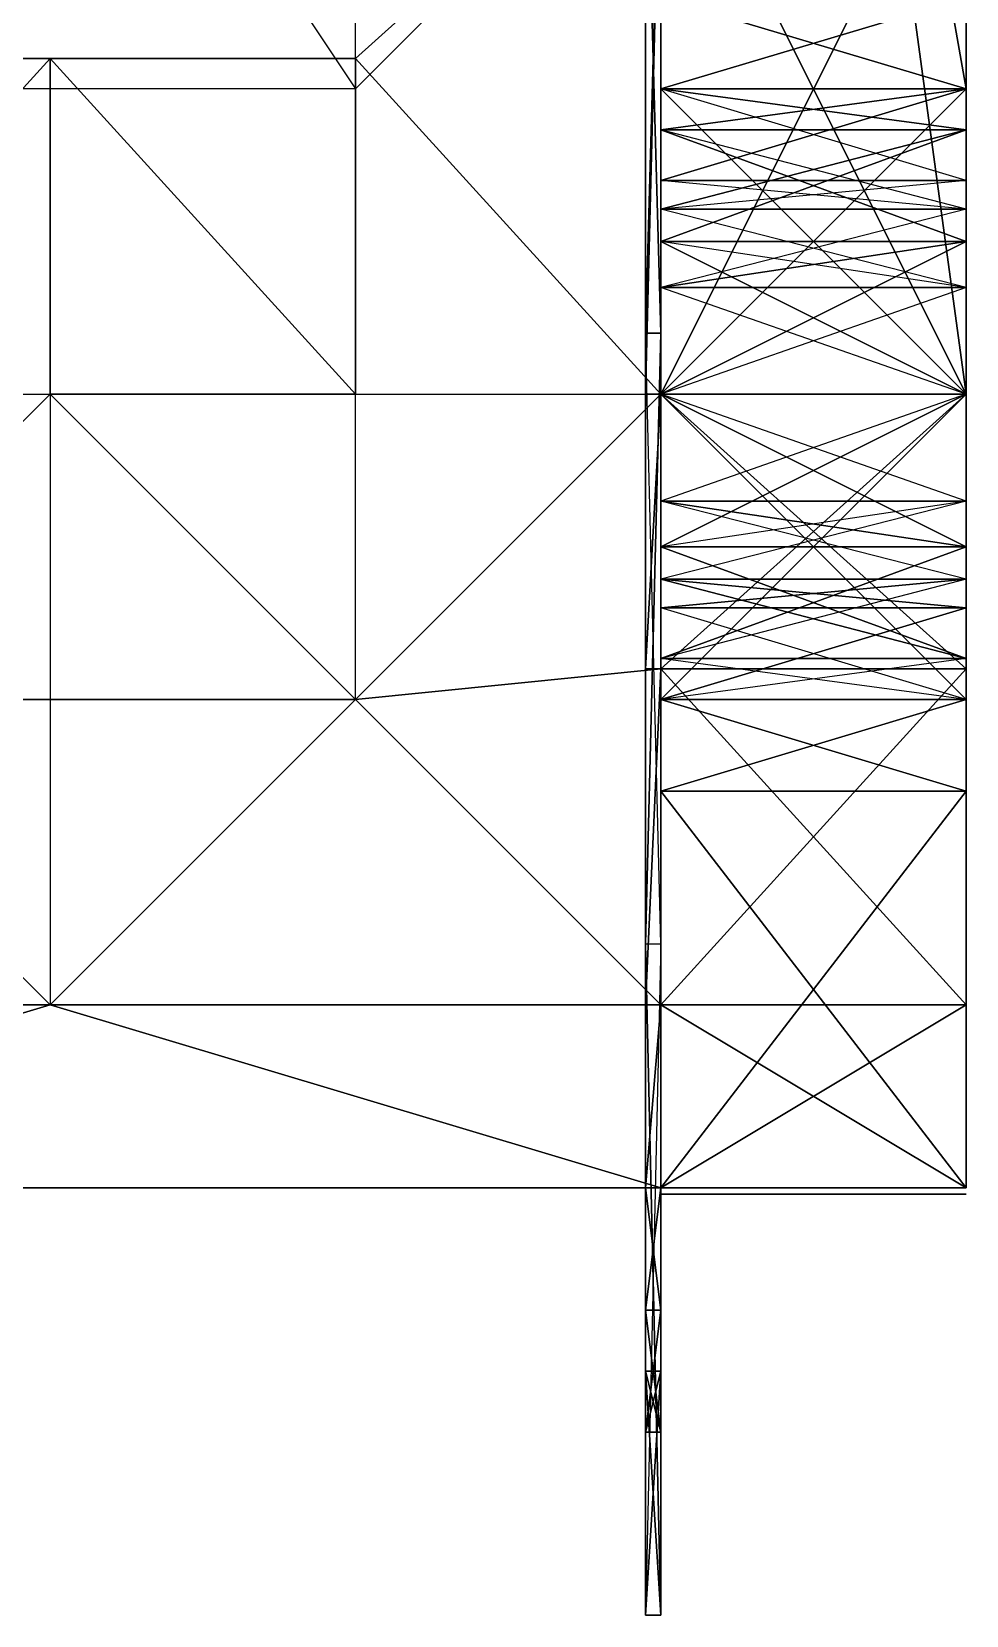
# Model space of a CAD drawing. Header units: metres. Extents: x -95 to 53, y -230 to 198.
# Drawn here: x -22.2 to 53.4, y -229.6 to -101.5 of the extents above; entities that cross this region are included whole.
import ezdxf

# ---------------------------------------------------------------- set-up
doc = ezdxf.new("R2010")
doc.units = ezdxf.units.M

msp = doc.modelspace()

# ---------------------------------------------------------------- linework, layer by layer
msp.add_point((28.6863, -130.804, 34.5607))
for points in [[(53.3727, -130.804, 37.0295), (53.3727, -81.4317, 29.6235), (38.5607, -22.1843, 24.6863)], [(38.5607, -22.1843, 24.6863), (53.3727, -106.118, 22.2175), (53.3727, -98.7121)], [(38.5607, -22.1843, 24.6863), (53.3727, -130.804, 29.6235), (53.3727, -106.118, 22.2175)], [(38.5607, -22.1843, 24.6863), (53.3727, -130.804, 37.0295), (53.3727, -130.804, 29.6235)], [(4, -32.0591, 37.0295), (-45.3727, -32.0591, 37.0295), (4, -106.118, 49.3727)], [(-45.3727, -32.0591, 37.0295), (4, -106.118, 49.3727), (-45.3727, -106.118, 49.3727)], [(4, -32.0591, 37.0295), (28.6863, -81.4317, 29.6235), (4, -106.118, 49.3727)], [(28.6863, -81.4317, 29.6235), (4, -103.649, 49.3727), (28.6863, -130.804, 37.0295)], [(27.4519, -125.867, 44.4351), (28.6863, -125.867, 44.4351), (28.6863, -81.4317, 29.6235)], [(27.4519, -81.4317, 29.6235), (28.6863, -81.4317, 29.6235), (28.6863, -125.867, 44.4351)], [(27.4519, -81.4317, 29.6235), (28.6863, -81.4317, 29.6235), (28.6863, -125.867, 44.4351)], [(27.4519, -130.804, 37.0295), (28.6863, -130.804, 37.0295), (28.6863, -81.4317, 29.6235)], [(27.4519, -125.867, 44.4351), (28.6863, -81.4317, 29.6235), (27.4519, -81.4317, 29.6235)], [(27.4519, -81.4317, 29.6235), (28.6863, -125.867, 44.4351), (27.4519, -125.867, 44.4351)], [(27.4519, -81.4317, 29.6235), (28.6863, -125.867, 44.4351), (27.4519, -125.867, 44.4351)], [(27.4519, -130.804, 37.0295), (28.6863, -81.4317, 29.6235), (27.4519, -81.4317, 29.6235)], [(27.4519, -175.24, 54.3099), (27.4519, -81.4317, 29.6235), (27.4519, -125.867, 44.4351)], [(27.4519, -175.24, 54.3099), (27.4519, -130.804, 37.0295), (27.4519, -81.4317, 29.6235)], [(53.3727, -81.4317, 29.6235), (28.6863, -81.4317, 29.6235), (53.3727, -130.804, 37.0295)], [(28.6863, -130.804, 37.0295), (53.3727, -130.804, 37.0295), (53.3727, -81.4317, 29.6235)], [(28.6863, -175.24, 54.3099), (28.6863, -81.4317, 29.6235), (28.6863, -125.867, 44.4351)], [(28.6863, -175.24, 54.3099), (28.6863, -130.804, 37.0295), (28.6863, -81.4317, 29.6235)], [(28.6863, -130.804, 37.0295), (28.6863, -125.867, 44.4351), (28.6863, -81.4317, 29.6235)], [(28.6863, -130.804, 37.0295), (28.6863, -125.867, 44.4351), (28.6863, -81.4317, 29.6235)], [(53.3727, -130.804, 37.0295), (28.6863, -81.4317, 29.6235), (28.6863, -130.804, 37.0295)], [(28.6863, -130.804, 37.0295), (53.3727, -81.4317, 29.6235), (28.6863, -81.4317, 29.6235)], [(28.6863, -106.118, 22.2175), (53.3727, -106.118, 22.2175), (53.3727, -98.7121)], [(28.6863, -98.7121), (53.3727, -98.7121), (53.3727, -106.118, 22.2175)], [(28.6863, -106.118, 22.2175), (53.3727, -98.7121), (28.6863, -98.7121)], [(28.6863, -98.7121), (53.3727, -106.118, 22.2175), (28.6863, -106.118, 22.2175)], [(-45.3727, -103.649, 54.3099), (-45.3727, -130.804, 54.3099), (-20.6863, -103.649, 54.3099)], [(4, -103.649, 54.3099), (4, -103.649, 49.3727), (-45.3727, -103.649, 54.3099)], [(-20.6863, -103.649, 54.3099), (-45.3727, -130.804, 54.3099), (-20.6863, -130.804, 54.3099)], [(-45.3727, -103.649, 54.3099), (4, -103.649, 49.3727), (-45.3727, -103.649, 49.3727)], [(-20.6863, -130.804, 54.3099), (4, -130.804, 54.3099), (-20.6863, -103.649, 54.3099)], [(-20.6863, -103.649, 54.3099), (4, -130.804, 54.3099), (4, -103.649, 54.3099)], [(4, -130.804, 54.3099), (4, -103.649, 54.3099), (4, -103.649, 49.3727)], [(28.6863, -130.804, 37.0295), (4, -103.649, 49.3727), (4, -130.804, 54.3099)], [(28.6863, -106.118), (28.6863, -113.524), (28.6863, -109.426, -12.3432)], [(53.3727, -106.118), (53.3727, -113.524), (28.6863, -106.118)], [(53.3727, -106.118), (53.3727, -109.426, 12.3432), (28.6863, -109.426, 12.3432)], [(53.3727, -109.426, -12.3432), (53.3727, -106.118), (28.6863, -106.118)], [(53.3727, -106.118), (53.3727, -113.524), (28.6863, -113.524)], [(28.6863, -130.804, 29.6235), (53.3727, -130.804, 29.6235), (53.3727, -106.118, 22.2175)], [(28.6863, -106.118, 22.2175), (53.3727, -106.118, 22.2175), (53.3727, -130.804, 29.6235)], [(28.6863, -109.426, 12.3432), (28.6863, -113.524), (28.6863, -106.118)], [(53.3727, -113.524), (28.6863, -106.118), (28.6863, -113.524)], [(53.3727, -106.118), (28.6863, -109.426, 12.3432), (28.6863, -106.118)], [(53.3727, -109.426, -12.3432), (28.6863, -106.118), (28.6863, -109.426, -12.3432)], [(53.3727, -106.118), (28.6863, -113.524), (28.6863, -106.118)], [(28.6863, -109.426, 12.3432), (28.6863, -113.524), (28.6863, -106.118)], [(28.6863, -113.524), (28.6863, -109.426, -12.3432), (28.6863, -106.118)], [(28.6863, -130.804, 29.6235), (53.3727, -106.118, 22.2175), (28.6863, -106.118, 22.2175)], [(28.6863, -106.118, 22.2175), (53.3727, -130.804, 29.6235), (28.6863, -130.804, 29.6235)], [(53.3727, -106.118), (53.3727, -113.524), (53.3727, -109.426, -12.3432)], [(53.3727, -113.524), (53.3727, -109.426, 12.3432), (53.3727, -106.118)], [(28.6863, -109.426, -12.3432), (28.6863, -115.84, -8.64), (28.6863, -122.164, -14.9645)], [(28.6863, -109.426, 12.3432), (28.6863, -115.84, 8.64), (28.6863, -113.524)], [(28.6863, -118.461, 21.3783), (28.6863, -122.164, 14.9645), (28.6863, -109.426, 12.3432)], [(53.3727, -109.426, 12.3432), (53.3727, -115.84, 8.64), (28.6863, -109.426, 12.3432)], [(53.3727, -109.426, 12.3432), (53.3727, -118.461, 21.3783), (28.6863, -118.461, 21.3783)], [(53.3727, -109.426, 12.3432), (53.3727, -115.84, 8.64), (28.6863, -115.84, 8.64)], [(53.3727, -109.426, -12.3432), (53.3727, -115.84, -8.64), (28.6863, -109.426, -12.3432)], [(53.3727, -118.461, -21.3783), (53.3727, -109.426, -12.3432), (28.6863, -109.426, -12.3432)], [(53.3727, -109.426, -12.3432), (53.3727, -115.84, -8.64), (28.6863, -115.84, -8.64)], [(28.6863, -122.164, 14.9645), (28.6863, -115.84, 8.64), (28.6863, -109.426, 12.3432)], [(28.6863, -115.84, 8.64), (28.6863, -113.524), (28.6863, -109.426, 12.3432)], [(28.6863, -113.524), (28.6863, -115.84, -8.64), (28.6863, -109.426, -12.3432)], [(28.6863, -115.84, -8.64), (28.6863, -122.164, -14.9645), (28.6863, -109.426, -12.3432)], [(28.6863, -109.426, -12.3432), (28.6863, -122.164, -14.9645), (28.6863, -118.461, -21.3783)], [(28.6863, -113.524), (28.6863, -109.426, -12.3432), (28.6863, -115.84, -8.64)], [(28.6863, -122.164, 14.9645), (28.6863, -109.426, 12.3432), (28.6863, -115.84, 8.64)], [(53.3727, -115.84, 8.64), (28.6863, -109.426, 12.3432), (28.6863, -115.84, 8.64)], [(53.3727, -109.426, 12.3432), (28.6863, -118.461, 21.3783), (28.6863, -109.426, 12.3432)], [(53.3727, -109.426, 12.3432), (28.6863, -115.84, 8.64), (28.6863, -109.426, 12.3432)], [(53.3727, -115.84, -8.64), (28.6863, -109.426, -12.3432), (28.6863, -115.84, -8.64)], [(53.3727, -118.461, -21.3783), (28.6863, -109.426, -12.3432), (28.6863, -118.461, -21.3783)], [(53.3727, -109.426, -12.3432), (28.6863, -115.84, -8.64), (28.6863, -109.426, -12.3432)], [(28.6863, -122.164, 14.9645), (28.6863, -109.426, 12.3432), (28.6863, -118.461, 21.3783)], [(28.6863, -109.426, -12.3432), (28.6863, -122.164, -14.9645), (28.6863, -118.461, -21.3783)], [(53.3727, -118.461, 21.3783), (53.3727, -122.164, 14.9645), (53.3727, -109.426, 12.3432)], [(53.3727, -109.426, 12.3432), (53.3727, -115.84, 8.64), (53.3727, -113.524)], [(53.3727, -109.426, -12.3432), (53.3727, -115.84, -8.64), (53.3727, -122.164, -14.9645)], [(53.3727, -109.426, 12.3432), (53.3727, -122.164, 14.9645), (53.3727, -115.84, 8.64)], [(53.3727, -109.426, -12.3432), (53.3727, -113.524), (53.3727, -115.84, -8.64)], [(53.3727, -122.164, -14.9645), (53.3727, -109.426, -12.3432), (53.3727, -118.461, -21.3783)], [(28.6863, -113.524), (28.6863, -145.769, -8.64), (28.6863, -139.444, 14.9645)], [(28.6863, -145.769, 8.64), (28.6863, -113.524), (28.6863, -139.444, -14.9645)], [(53.3727, -115.84, -8.64), (53.3727, -113.524), (28.6863, -115.84, -8.64)], [(53.3727, -113.524), (53.3727, -115.84, 8.64), (28.6863, -113.524)], [(53.3727, -115.84, -8.64), (53.3727, -113.524), (28.6863, -115.84, -8.64)], [(53.3727, -113.524), (53.3727, -115.84, 8.64), (28.6863, -113.524)], [(28.6863, -113.524), (28.6863, -122.164, -14.9645), (28.6863, -115.84, -8.64)], [(28.6863, -113.524), (28.6863, -130.804, -17.2803), (28.6863, -122.164, -14.9645)], [(28.6863, -130.804, 17.2803), (28.6863, -113.524), (28.6863, -115.84, 8.64)], [(28.6863, -113.524), (28.6863, -145.769, -8.64), (28.6863, -130.804, -17.2803)], [(28.6863, -139.444, 14.9645), (28.6863, -113.524), (28.6863, -130.804, 17.2803)], [(28.6863, -122.164, 14.9645), (28.6863, -113.524), (28.6863, -115.84, 8.64)], [(28.6863, -130.804, 17.2803), (28.6863, -113.524), (28.6863, -122.164, 14.9645)], [(28.6863, -113.524), (28.6863, -130.804, -17.2803), (28.6863, -115.84, -8.64)], [(28.6863, -145.769, 8.64), (28.6863, -113.524), (28.6863, -130.804, 17.2803)], [(28.6863, -113.524), (28.6863, -139.444, -14.9645), (28.6863, -130.804, -17.2803)], [(53.3727, -113.524), (28.6863, -115.84, -8.64), (28.6863, -113.524)], [(53.3727, -115.84, 8.64), (28.6863, -113.524), (28.6863, -115.84, 8.64)], [(53.3727, -113.524), (28.6863, -115.84, -8.64), (28.6863, -113.524)], [(53.3727, -115.84, 8.64), (28.6863, -113.524), (28.6863, -115.84, 8.64)], [(53.3727, -122.164, -14.9645), (53.3727, -115.84, -8.64), (28.6863, -122.164, -14.9645)], [(53.3727, -115.84, 8.64), (53.3727, -122.164, 14.9645), (28.6863, -115.84, 8.64)], [(53.3727, -122.164, -14.9645), (53.3727, -115.84, -8.64), (28.6863, -122.164, -14.9645)], [(53.3727, -115.84, 8.64), (53.3727, -122.164, 14.9645), (28.6863, -115.84, 8.64)], [(28.6863, -130.804, 17.2803), (28.6863, -115.84, 8.64), (28.6863, -122.164, 14.9645)], [(28.6863, -115.84, -8.64), (28.6863, -130.804, -17.2803), (28.6863, -122.164, -14.9645)], [(53.3727, -115.84, -8.64), (28.6863, -122.164, -14.9645), (28.6863, -115.84, -8.64)], [(53.3727, -122.164, 14.9645), (28.6863, -115.84, 8.64), (28.6863, -122.164, 14.9645)], [(53.3727, -115.84, -8.64), (28.6863, -122.164, -14.9645), (28.6863, -115.84, -8.64)], [(53.3727, -122.164, 14.9645), (28.6863, -115.84, 8.64), (28.6863, -122.164, 14.9645)], [(28.6863, -118.461, -21.3783), (28.6863, -122.164, -14.9645), (28.6863, -130.804, -17.2803)], [(28.6863, -130.804, 24.6863), (28.6863, -130.804, 17.2803), (28.6863, -118.461, 21.3783)], [(53.3727, -118.461, 21.3783), (53.3727, -122.164, 14.9645), (28.6863, -118.461, 21.3783)], [(53.3727, -118.461, 21.3783), (53.3727, -130.804, 24.6863), (28.6863, -130.804, 24.6863)], [(53.3727, -118.461, 21.3783), (53.3727, -122.164, 14.9645), (28.6863, -122.164, 14.9645)], [(53.3727, -118.461, -21.3783), (53.3727, -122.164, -14.9645), (28.6863, -118.461, -21.3783)], [(53.3727, -130.804, -24.6863), (53.3727, -118.461, -21.3783), (28.6863, -118.461, -21.3783)], [(53.3727, -118.461, -21.3783), (53.3727, -122.164, -14.9645), (28.6863, -122.164, -14.9645)], [(28.6863, -130.804, 17.2803), (28.6863, -122.164, 14.9645), (28.6863, -118.461, 21.3783)], [(28.6863, -122.164, -14.9645), (28.6863, -130.804, -17.2803), (28.6863, -118.461, -21.3783)], [(28.6863, -118.461, -21.3783), (28.6863, -130.804, -17.2803), (28.6863, -130.804, -24.6863)], [(28.6863, -130.804, 17.2803), (28.6863, -118.461, 21.3783), (28.6863, -122.164, 14.9645)], [(53.3727, -122.164, 14.9645), (28.6863, -118.461, 21.3783), (28.6863, -122.164, 14.9645)], [(53.3727, -118.461, 21.3783), (28.6863, -130.804, 24.6863), (28.6863, -118.461, 21.3783)], [(53.3727, -118.461, 21.3783), (28.6863, -122.164, 14.9645), (28.6863, -118.461, 21.3783)], [(53.3727, -122.164, -14.9645), (28.6863, -118.461, -21.3783), (28.6863, -122.164, -14.9645)], [(53.3727, -130.804, -24.6863), (28.6863, -118.461, -21.3783), (28.6863, -130.804, -24.6863)], [(53.3727, -118.461, -21.3783), (28.6863, -122.164, -14.9645), (28.6863, -118.461, -21.3783)], [(28.6863, -130.804, 17.2803), (28.6863, -118.461, 21.3783), (28.6863, -130.804, 24.6863)], [(28.6863, -118.461, -21.3783), (28.6863, -130.804, -17.2803), (28.6863, -130.804, -24.6863)], [(53.3727, -130.804, 24.6863), (53.3727, -130.804, 17.2803), (53.3727, -118.461, 21.3783)], [(53.3727, -118.461, -21.3783), (53.3727, -122.164, -14.9645), (53.3727, -130.804, -17.2803)], [(53.3727, -118.461, 21.3783), (53.3727, -130.804, 17.2803), (53.3727, -122.164, 14.9645)], [(53.3727, -130.804, -17.2803), (53.3727, -118.461, -21.3783), (53.3727, -130.804, -24.6863)], [(53.3727, -122.164, 14.9645), (53.3727, -130.804, 17.2803), (28.6863, -122.164, 14.9645)], [(53.3727, -122.164, 14.9645), (53.3727, -130.804, 17.2803), (28.6863, -122.164, 14.9645)], [(53.3727, -130.804, -17.2803), (53.3727, -122.164, -14.9645), (28.6863, -130.804, -17.2803)], [(53.3727, -130.804, -17.2803), (53.3727, -122.164, -14.9645), (28.6863, -130.804, -17.2803)], [(53.3727, -130.804, 17.2803), (28.6863, -122.164, 14.9645), (28.6863, -130.804, 17.2803)], [(53.3727, -130.804, 17.2803), (28.6863, -122.164, 14.9645), (28.6863, -130.804, 17.2803)], [(53.3727, -122.164, -14.9645), (28.6863, -130.804, -17.2803), (28.6863, -122.164, -14.9645)], [(53.3727, -122.164, -14.9645), (28.6863, -130.804, -17.2803), (28.6863, -122.164, -14.9645)], [(27.4519, -175.24, 54.3099), (28.6863, -175.24, 54.3099), (28.6863, -125.867, 44.4351)], [(27.4519, -125.867, 44.4351), (28.6863, -125.867, 44.4351), (28.6863, -175.24, 54.3099)], [(27.4519, -125.867, 44.4351), (28.6863, -125.867, 44.4351), (28.6863, -175.24, 54.3099)], [(27.4519, -175.24, 54.3099), (28.6863, -125.867, 44.4351), (27.4519, -125.867, 44.4351)], [(28.6863, -175.24, 54.3099), (27.4519, -125.867, 44.4351), (27.4519, -175.24, 54.3099)], [(28.6863, -175.24, 54.3099), (27.4519, -125.867, 44.4351), (27.4519, -175.24, 54.3099)], [(28.6863, -130.804, 37.0295), (28.6863, -153.022, 34.5607), (28.6863, -125.867, 44.4351)], [(28.6863, -130.804, 37.0295), (28.6863, -153.022, 34.5607), (28.6863, -125.867, 44.4351)], [(28.6863, -229.55, 54.3099), (28.6863, -125.867, 44.4351), (28.6863, -175.24, 54.3099)], [(28.6863, -209.801, 39.4979), (28.6863, -125.867, 44.4351), (28.6863, -229.55, 54.3099)], [(28.6863, -153.022, 34.5607), (28.6863, -125.867, 44.4351), (28.6863, -209.801, 39.4979)], [(28.6863, -229.55, 54.3099), (28.6863, -125.867, 44.4351), (28.6863, -175.24, 54.3099)], [(28.6863, -209.801, 39.4979), (28.6863, -125.867, 44.4351), (28.6863, -229.55, 54.3099)], [(28.6863, -153.022, 34.5607), (28.6863, -125.867, 44.4351), (28.6863, -209.801, 39.4979)], [(-45.3727, -155.491, 44.4351), (-45.3727, -130.804, 54.3099), (-20.6863, -130.804, 54.3099)], [(-45.3727, -155.491, 44.4351), (-20.6863, -130.804, 54.3099), (-20.6863, -155.491, 44.4351)], [(-20.6863, -155.491, 44.4351), (4, -155.491, 44.4351), (-20.6863, -130.804, 54.3099)], [(-20.6863, -130.804, 54.3099), (4, -155.491, 44.4351), (4, -130.804, 54.3099)], [(4, -155.491, 44.4351), (4, -130.804, 54.3099), (28.6863, -130.804, 37.0295)], [(28.6863, -130.804, 37.0295), (4, -155.491, 44.4351), (28.6863, -153.022, 34.5607)], [(27.4519, -153.022, 34.5607), (28.6863, -153.022, 34.5607), (28.6863, -130.804, 37.0295)], [(27.4519, -153.022, 34.5607), (28.6863, -130.804, 37.0295), (27.4519, -130.804, 37.0295)], [(27.4519, -175.24, 54.3099), (27.4519, -153.022, 34.5607), (27.4519, -130.804, 37.0295)], [(28.6863, -130.804, -24.6863), (28.6863, -130.804, -17.2803), (28.6863, -143.148, -21.3783)], [(28.6863, -143.148, 21.3783), (28.6863, -139.444, 14.9645), (28.6863, -130.804, 17.2803)], [(53.3727, -130.804, 24.6863), (53.3727, -130.804, 17.2803), (28.6863, -130.804, 24.6863)], [(53.3727, -130.804, 24.6863), (53.3727, -143.148, 21.3783), (28.6863, -143.148, 21.3783)], [(53.3727, -130.804, 24.6863), (53.3727, -130.804, 17.2803), (28.6863, -130.804, 17.2803)], [(53.3727, -130.804, -24.6863), (53.3727, -130.804, -17.2803), (28.6863, -130.804, -24.6863)], [(53.3727, -143.148, -21.3783), (53.3727, -130.804, -24.6863), (28.6863, -130.804, -24.6863)], [(53.3727, -130.804, -24.6863), (53.3727, -130.804, -17.2803), (28.6863, -130.804, -17.2803)], [(28.6863, -139.444, 14.9645), (28.6863, -130.804, 17.2803), (28.6863, -143.148, 21.3783)], [(28.6863, -130.804, -17.2803), (28.6863, -139.444, -14.9645), (28.6863, -143.148, -21.3783)], [(53.3727, -130.804, 17.2803), (53.3727, -139.444, 14.9645), (28.6863, -130.804, 17.2803)], [(53.3727, -130.804, 17.2803), (53.3727, -139.444, 14.9645), (28.6863, -130.804, 17.2803)], [(53.3727, -139.444, -14.9645), (53.3727, -130.804, -17.2803), (28.6863, -139.444, -14.9645)], [(53.3727, -139.444, -14.9645), (53.3727, -130.804, -17.2803), (28.6863, -139.444, -14.9645)], [(28.6863, -155.491, 22.2175), (53.3727, -155.491, 22.2175), (53.3727, -130.804, 29.6235)], [(28.6863, -130.804, 29.6235), (53.3727, -130.804, 29.6235), (53.3727, -155.491, 22.2175)], [(28.6863, -130.804, 37.0295), (53.3727, -130.804, 37.0295), (53.3727, -153.022, 34.5607)], [(28.6863, -153.022, 34.5607), (53.3727, -153.022, 34.5607), (53.3727, -130.804, 37.0295)], [(28.6863, -130.804, -17.2803), (28.6863, -143.148, -21.3783), (28.6863, -139.444, -14.9645)], [(28.6863, -143.148, 21.3783), (28.6863, -130.804, 17.2803), (28.6863, -130.804, 24.6863)], [(53.3727, -130.804, 17.2803), (28.6863, -130.804, 24.6863), (28.6863, -130.804, 17.2803)], [(53.3727, -130.804, 24.6863), (28.6863, -143.148, 21.3783), (28.6863, -130.804, 24.6863)], [(53.3727, -130.804, 24.6863), (28.6863, -130.804, 17.2803), (28.6863, -130.804, 24.6863)], [(53.3727, -130.804, -17.2803), (28.6863, -130.804, -24.6863), (28.6863, -130.804, -17.2803)], [(53.3727, -143.148, -21.3783), (28.6863, -130.804, -24.6863), (28.6863, -143.148, -21.3783)], [(53.3727, -130.804, -24.6863), (28.6863, -130.804, -17.2803), (28.6863, -130.804, -24.6863)], [(28.6863, -143.148, 21.3783), (28.6863, -130.804, 17.2803), (28.6863, -130.804, 24.6863)], [(28.6863, -130.804, -17.2803), (28.6863, -143.148, -21.3783), (28.6863, -130.804, -24.6863)], [(53.3727, -139.444, 14.9645), (28.6863, -130.804, 17.2803), (28.6863, -139.444, 14.9645)], [(28.6863, -130.804, -17.2803), (28.6863, -145.769, -8.64), (28.6863, -139.444, -14.9645)], [(53.3727, -139.444, 14.9645), (28.6863, -130.804, 17.2803), (28.6863, -139.444, 14.9645)], [(28.6863, -145.769, 8.64), (28.6863, -130.804, 17.2803), (28.6863, -139.444, 14.9645)], [(53.3727, -130.804, -17.2803), (28.6863, -139.444, -14.9645), (28.6863, -130.804, -17.2803)], [(53.3727, -130.804, -17.2803), (28.6863, -139.444, -14.9645), (28.6863, -130.804, -17.2803)], [(28.6863, -175.24, 54.3099), (28.6863, -153.022, 34.5607), (28.6863, -130.804, 37.0295)], [(28.6863, -155.491, 22.2175), (53.3727, -130.804, 29.6235), (28.6863, -130.804, 29.6235)], [(28.6863, -130.804, 29.6235), (53.3727, -155.491, 22.2175), (28.6863, -155.491, 22.2175)], [(28.6863, -130.804, 37.0295), (53.3727, -153.022, 34.5607), (28.6863, -153.022, 34.5607)], [(28.6863, -153.022, 34.5607), (53.3727, -130.804, 37.0295), (28.6863, -130.804, 37.0295)], [(53.3727, -143.148, 21.3783), (53.3727, -139.444, 14.9645), (53.3727, -130.804, 17.2803)], [(53.3727, -130.804, -24.6863), (53.3727, -130.804, -17.2803), (53.3727, -143.148, -21.3783)], [(53.3727, -130.804, 17.2803), (53.3727, -143.148, 21.3783), (53.3727, -130.804, 24.6863)], [(53.3727, -143.148, -21.3783), (53.3727, -130.804, -17.2803), (53.3727, -139.444, -14.9645)], [(53.3727, -130.804, 37.0295), (53.3727, -194.989), (53.3727, -153.022, 34.5607)], [(53.3727, -130.804, 37.0295), (53.3727, -155.491, 22.2175), (53.3727, -194.989)], [(53.3727, -130.804, 37.0295), (53.3727, -130.804, 29.6235), (53.3727, -155.491, 22.2175)], [(28.6863, -143.148, -21.3783), (28.6863, -139.444, -14.9645), (28.6863, -152.183, -12.3432)], [(28.6863, -152.183, 12.3432), (28.6863, -145.769, 8.64), (28.6863, -139.444, 14.9645)], [(53.3727, -143.148, 21.3783), (53.3727, -139.444, 14.9645), (28.6863, -143.148, 21.3783)], [(53.3727, -143.148, 21.3783), (53.3727, -139.444, 14.9645), (28.6863, -139.444, 14.9645)], [(53.3727, -143.148, -21.3783), (53.3727, -139.444, -14.9645), (28.6863, -143.148, -21.3783)], [(53.3727, -143.148, -21.3783), (53.3727, -139.444, -14.9645), (28.6863, -139.444, -14.9645)], [(28.6863, -145.769, 8.64), (28.6863, -139.444, 14.9645), (28.6863, -152.183, 12.3432)], [(28.6863, -139.444, -14.9645), (28.6863, -145.769, -8.64), (28.6863, -152.183, -12.3432)], [(53.3727, -145.769, -8.64), (53.3727, -139.444, -14.9645), (28.6863, -145.769, -8.64)], [(53.3727, -139.444, 14.9645), (53.3727, -145.769, 8.64), (28.6863, -139.444, 14.9645)], [(53.3727, -145.769, -8.64), (53.3727, -139.444, -14.9645), (28.6863, -145.769, -8.64)], [(53.3727, -139.444, 14.9645), (53.3727, -145.769, 8.64), (28.6863, -139.444, 14.9645)], [(28.6863, -139.444, -14.9645), (28.6863, -152.183, -12.3432), (28.6863, -145.769, -8.64)], [(28.6863, -152.183, 12.3432), (28.6863, -139.444, 14.9645), (28.6863, -143.148, 21.3783)], [(53.3727, -139.444, 14.9645), (28.6863, -143.148, 21.3783), (28.6863, -139.444, 14.9645)], [(53.3727, -143.148, 21.3783), (28.6863, -139.444, 14.9645), (28.6863, -143.148, 21.3783)], [(53.3727, -139.444, -14.9645), (28.6863, -143.148, -21.3783), (28.6863, -139.444, -14.9645)], [(53.3727, -143.148, -21.3783), (28.6863, -139.444, -14.9645), (28.6863, -143.148, -21.3783)], [(28.6863, -152.183, 12.3432), (28.6863, -139.444, 14.9645), (28.6863, -143.148, 21.3783)], [(28.6863, -139.444, -14.9645), (28.6863, -152.183, -12.3432), (28.6863, -143.148, -21.3783)], [(28.6863, -139.444, 14.9645), (28.6863, -148.085), (28.6863, -145.769, 8.64)], [(28.6863, -139.444, 14.9645), (28.6863, -145.769, -8.64), (28.6863, -148.085)], [(28.6863, -139.444, -14.9645), (28.6863, -148.085), (28.6863, -145.769, -8.64)], [(28.6863, -145.769, 8.64), (28.6863, -139.444, -14.9645), (28.6863, -148.085)], [(53.3727, -139.444, -14.9645), (28.6863, -145.769, -8.64), (28.6863, -139.444, -14.9645)], [(53.3727, -145.769, 8.64), (28.6863, -139.444, 14.9645), (28.6863, -145.769, 8.64)], [(53.3727, -139.444, -14.9645), (28.6863, -145.769, -8.64), (28.6863, -139.444, -14.9645)], [(53.3727, -145.769, 8.64), (28.6863, -139.444, 14.9645), (28.6863, -145.769, 8.64)], [(53.3727, -152.183, 12.3432), (53.3727, -145.769, 8.64), (53.3727, -139.444, 14.9645)], [(53.3727, -143.148, -21.3783), (53.3727, -139.444, -14.9645), (53.3727, -152.183, -12.3432)], [(53.3727, -139.444, 14.9645), (53.3727, -152.183, 12.3432), (53.3727, -143.148, 21.3783)], [(53.3727, -152.183, -12.3432), (53.3727, -139.444, -14.9645), (53.3727, -145.769, -8.64)], [(53.3727, -143.148, 21.3783), (53.3727, -152.183, 12.3432), (28.6863, -152.183, 12.3432)], [(53.3727, -152.183, -12.3432), (53.3727, -143.148, -21.3783), (28.6863, -143.148, -21.3783)], [(53.3727, -143.148, 21.3783), (28.6863, -152.183, 12.3432), (28.6863, -143.148, 21.3783)], [(53.3727, -152.183, -12.3432), (28.6863, -143.148, -21.3783), (28.6863, -152.183, -12.3432)], [(28.6863, -152.183, -12.3432), (28.6863, -145.769, -8.64), (28.6863, -148.085)], [(53.3727, -152.183, 12.3432), (53.3727, -145.769, 8.64), (28.6863, -152.183, 12.3432)], [(53.3727, -152.183, 12.3432), (53.3727, -145.769, 8.64), (28.6863, -145.769, 8.64)], [(53.3727, -152.183, -12.3432), (53.3727, -145.769, -8.64), (28.6863, -152.183, -12.3432)], [(53.3727, -152.183, -12.3432), (53.3727, -145.769, -8.64), (28.6863, -145.769, -8.64)], [(28.6863, -145.769, 8.64), (28.6863, -148.085), (28.6863, -152.183, 12.3432)], [(28.6863, -145.769, -8.64), (28.6863, -148.085), (28.6863, -152.183, -12.3432)], [(53.3727, -145.769, -8.64), (53.3727, -148.085), (28.6863, -148.085)], [(53.3727, -148.085), (53.3727, -145.769, 8.64), (28.6863, -145.769, 8.64)], [(53.3727, -145.769, -8.64), (53.3727, -148.085), (28.6863, -148.085)], [(53.3727, -148.085), (53.3727, -145.769, 8.64), (28.6863, -145.769, 8.64)], [(28.6863, -152.183, 12.3432), (28.6863, -148.085), (28.6863, -145.769, 8.64)], [(53.3727, -145.769, 8.64), (28.6863, -152.183, 12.3432), (28.6863, -145.769, 8.64)], [(53.3727, -152.183, 12.3432), (28.6863, -145.769, 8.64), (28.6863, -152.183, 12.3432)], [(53.3727, -145.769, -8.64), (28.6863, -152.183, -12.3432), (28.6863, -145.769, -8.64)], [(53.3727, -152.183, -12.3432), (28.6863, -145.769, -8.64), (28.6863, -152.183, -12.3432)], [(53.3727, -145.769, -8.64), (28.6863, -148.085), (28.6863, -145.769, -8.64)], [(53.3727, -148.085), (28.6863, -145.769, 8.64), (28.6863, -148.085)], [(53.3727, -145.769, -8.64), (28.6863, -148.085), (28.6863, -145.769, -8.64)], [(53.3727, -148.085), (28.6863, -145.769, 8.64), (28.6863, -148.085)], [(53.3727, -152.183, -12.3432), (53.3727, -145.769, -8.64), (53.3727, -148.085)], [(53.3727, -148.085), (53.3727, -152.183, 12.3432), (53.3727, -145.769, 8.64)], [(28.6863, -148.085), (28.6863, -155.491), (28.6863, -152.183, 12.3432)], [(53.3727, -148.085), (53.3727, -155.491), (28.6863, -148.085)], [(53.3727, -148.085), (53.3727, -155.491), (28.6863, -155.491)], [(53.3727, -148.085), (53.3727, -155.491), (28.6863, -155.491)], [(53.3727, -148.085), (53.3727, -155.491), (28.6863, -148.085)], [(28.6863, -152.183, -12.3432), (28.6863, -148.085), (28.6863, -155.491)], [(53.3727, -155.491), (28.6863, -148.085), (28.6863, -155.491)], [(53.3727, -148.085), (28.6863, -155.491), (28.6863, -148.085)], [(53.3727, -148.085), (28.6863, -155.491), (28.6863, -148.085)], [(53.3727, -155.491), (28.6863, -148.085), (28.6863, -155.491)], [(28.6863, -152.183, 12.3432), (28.6863, -148.085), (28.6863, -155.491)], [(28.6863, -152.183, -12.3432), (28.6863, -148.085), (28.6863, -155.491)], [(53.3727, -148.085), (53.3727, -155.491), (53.3727, -152.183, 12.3432)], [(53.3727, -152.183, -12.3432), (53.3727, -148.085), (53.3727, -155.491)], [(53.3727, -155.491), (53.3727, -152.183, 12.3432), (28.6863, -155.491)], [(53.3727, -152.183, -12.3432), (53.3727, -155.491), (28.6863, -152.183, -12.3432)], [(53.3727, -152.183, 12.3432), (28.6863, -155.491), (28.6863, -152.183, 12.3432)], [(53.3727, -155.491), (28.6863, -152.183, -12.3432), (28.6863, -155.491)], [(28.6863, -180.177, 22.2175), (28.6863, -153.022, 34.5607), (4, -155.491, 44.4351)], [(27.4519, -180.177, 22.2175), (28.6863, -180.177, 22.2175), (28.6863, -153.022, 34.5607)], [(27.4519, -180.177, 22.2175), (28.6863, -153.022, 34.5607), (27.4519, -153.022, 34.5607)], [(27.4519, -153.022, 34.5607), (27.4519, -204.863, 19.7488), (27.4519, -180.177, 22.2175)], [(27.4519, -175.24, 54.3099), (27.4519, -204.863, 19.7488), (27.4519, -153.022, 34.5607)], [(28.6863, -153.022, 34.5607), (53.3727, -153.022, 34.5607), (53.3727, -180.177, 22.2175)], [(28.6863, -180.177, 22.2175), (53.3727, -180.177, 22.2175), (53.3727, -153.022, 34.5607)], [(28.6863, -153.022, 34.5607), (28.6863, -204.863, 19.7488), (28.6863, -180.177, 22.2175)], [(28.6863, -175.24, 54.3099), (28.6863, -204.863, 19.7488), (28.6863, -153.022, 34.5607)], [(28.6863, -153.022, 34.5607), (28.6863, -204.863, 19.7488), (28.6863, -180.177, 22.2175)], [(28.6863, -153.022, 34.5607), (28.6863, -209.801, 39.4979), (28.6863, -204.863, 19.7488)], [(28.6863, -153.022, 34.5607), (28.6863, -204.863, 19.7488), (28.6863, -180.177, 22.2175)], [(28.6863, -153.022, 34.5607), (28.6863, -209.801, 39.4979), (28.6863, -204.863, 19.7488)], [(28.6863, -153.022, 34.5607), (53.3727, -180.177, 22.2175), (28.6863, -180.177, 22.2175)], [(28.6863, -180.177, 22.2175), (53.3727, -153.022, 34.5607), (28.6863, -153.022, 34.5607)], [(53.3727, -153.022, 34.5607), (53.3727, -194.989), (53.3727, -180.177, 22.2175)], [(-70.059, -180.177, 22.2175), (-45.3727, -155.491, 44.4351), (-20.6863, -180.177, 22.2175)], [(-20.6863, -180.177, 22.2175), (-45.3727, -155.491, 44.4351), (-20.6863, -155.491, 44.4351)], [(28.6863, -180.177, 22.2175), (-20.6863, -180.177, 22.2175), (4, -155.491, 44.4351)], [(-20.6863, -180.177, 22.2175), (4, -155.491, 44.4351), (-20.6863, -155.491, 44.4351)], [(28.6863, -162.896), (53.3727, -162.896), (53.3727, -155.491, 22.2175)], [(28.6863, -155.491, 22.2175), (53.3727, -155.491, 22.2175), (53.3727, -162.896)], [(28.6863, -162.896), (53.3727, -155.491, 22.2175), (28.6863, -155.491, 22.2175)], [(28.6863, -155.491, 22.2175), (53.3727, -162.896), (28.6863, -162.896)], [(53.3727, -194.989, -19.7488), (53.3727, -155.491, 22.2175), (53.3727, -162.896)], [(53.3727, -194.989), (53.3727, -155.491, 22.2175), (53.3727, -194.989, -19.7488)], [(28.6863, -162.896, -19.7488), (53.3727, -162.896, -19.7488), (53.3727, -162.896)], [(28.6863, -162.896), (53.3727, -162.896), (53.3727, -162.896, -19.7488)], [(28.6863, -194.989, -19.7488), (53.3727, -194.989, -19.7488), (53.3727, -162.896, -19.7488)], [(28.6863, -162.896, -19.7488), (53.3727, -162.896, -19.7488), (53.3727, -194.989, -19.7488)], [(28.6863, -162.896, -19.7488), (53.3727, -162.896), (28.6863, -162.896)], [(28.6863, -162.896), (53.3727, -162.896, -19.7488), (28.6863, -162.896, -19.7488)], [(28.6863, -194.989, -19.7488), (53.3727, -162.896, -19.7488), (28.6863, -162.896, -19.7488)], [(28.6863, -162.896, -19.7488), (53.3727, -194.989, -19.7488), (28.6863, -194.989, -19.7488)], [(53.3727, -194.989, -19.7488), (53.3727, -162.896), (53.3727, -162.896, -19.7488)], [(27.4519, -229.55, 54.3099), (28.6863, -229.55, 54.3099), (28.6863, -175.24, 54.3099)], [(27.4519, -175.24, 54.3099), (28.6863, -175.24, 54.3099), (28.6863, -229.55, 54.3099)], [(27.4519, -175.24, 54.3099), (28.6863, -175.24, 54.3099), (28.6863, -229.55, 54.3099)], [(27.4519, -175.24, 54.3099), (27.4519, -209.801, 39.4979), (27.4519, -204.863, 19.7488)], [(28.6863, -175.24, 54.3099), (27.4519, -229.55, 54.3099), (27.4519, -175.24, 54.3099)], [(27.4519, -175.24, 54.3099), (28.6863, -229.55, 54.3099), (27.4519, -229.55, 54.3099)], [(27.4519, -175.24, 54.3099), (28.6863, -229.55, 54.3099), (27.4519, -229.55, 54.3099)], [(27.4519, -175.24, 54.3099), (27.4519, -209.801, 39.4979), (27.4519, -229.55, 54.3099)], [(28.6863, -175.24, 54.3099), (28.6863, -209.801, 39.4979), (28.6863, -204.863, 19.7488)], [(28.6863, -175.24, 54.3099), (28.6863, -209.801, 39.4979), (28.6863, -229.55, 54.3099)], [(28.6863, -194.989), (-70.059, -194.989), (-20.6863, -180.177, 22.2175)], [(-20.6863, -180.177, 22.2175), (-70.059, -194.989), (-70.059, -180.177, 22.2175)], [(28.6863, -180.177, 22.2175), (28.6863, -194.989), (-20.6863, -180.177, 22.2175)], [(27.4519, -194.989), (28.6863, -194.989), (28.6863, -180.177, 22.2175)], [(27.4519, -180.177, 22.2175), (27.4519, -204.863, 4.9372), (27.4519, -194.989)], [(27.4519, -180.177, 22.2175), (27.4519, -204.863, 19.7488), (27.4519, -204.863, 4.9372)], [(27.4519, -194.989), (28.6863, -180.177, 22.2175), (27.4519, -180.177, 22.2175)], [(28.6863, -180.177, 22.2175), (53.3727, -180.177, 22.2175), (53.3727, -194.989)], [(28.6863, -194.989), (53.3727, -194.989), (53.3727, -180.177, 22.2175)], [(28.6863, -180.177, 22.2175), (28.6863, -204.863, 4.9372), (28.6863, -194.989)], [(28.6863, -180.177, 22.2175), (28.6863, -204.863, 19.7488), (28.6863, -204.863, 4.9372)], [(28.6863, -180.177, 22.2175), (28.6863, -204.863, 4.9372), (28.6863, -194.989)], [(28.6863, -180.177, 22.2175), (28.6863, -204.863, 19.7488), (28.6863, -204.863, 4.9372)], [(28.6863, -180.177, 22.2175), (28.6863, -204.863, 4.9372), (28.6863, -194.989)], [(28.6863, -180.177, 22.2175), (28.6863, -204.863, 19.7488), (28.6863, -204.863, 4.9372)], [(28.6863, -180.177, 22.2175), (53.3727, -194.989), (28.6863, -194.989)], [(28.6863, -194.989), (53.3727, -180.177, 22.2175), (28.6863, -180.177, 22.2175)], [(28.6863, -194.989, -19.7488), (-70.059, -194.989, -19.7488), (-70.059, -194.989)], [(-70.059, -194.989, -19.7488), (-70.059, -194.989), (28.6863, -194.989)], [(28.6863, -194.989, -19.7488), (-70.059, -194.989), (28.6863, -194.989)], [(28.6863, -194.989), (-70.059, -194.989, -19.7488), (28.6863, -194.989, -19.7488)], [(27.4519, -194.989), (28.6863, -194.989), (28.6863, -204.863, 4.9372)], [(27.4519, -204.863, 4.9372), (28.6863, -204.863, 4.9372), (28.6863, -194.989)], [(27.4519, -204.863, 4.9372), (28.6863, -204.863, 4.9372), (28.6863, -194.989)], [(27.4519, -194.989), (28.6863, -194.989), (28.6863, -204.863, 4.9372)], [(27.4519, -204.863, 4.9372), (28.6863, -204.863, 4.9372), (28.6863, -194.989)], [(27.4519, -204.863, 4.9372), (28.6863, -204.863, 4.9372), (28.6863, -194.989)], [(27.4519, -194.989), (28.6863, -204.863, 4.9372), (27.4519, -204.863, 4.9372)], [(27.4519, -204.863, 4.9372), (28.6863, -194.989), (27.4519, -194.989)], [(27.4519, -204.863, 4.9372), (28.6863, -194.989), (27.4519, -194.989)], [(27.4519, -194.989), (28.6863, -204.863, 4.9372), (27.4519, -204.863, 4.9372)], [(27.4519, -204.863, 4.9372), (28.6863, -194.989), (27.4519, -194.989)], [(27.4519, -204.863, 4.9372), (28.6863, -194.989), (27.4519, -194.989)], [(28.6863, -194.989), (53.3727, -194.989), (53.3727, -194.989, -19.7488)], [(28.6863, -194.989, -19.7488), (53.3727, -194.989, -19.7488), (53.3727, -194.989)], [(28.6863, -194.989), (53.3727, -194.989), (53.3727, -194.989, -19.7488)], [(28.6863, -194.989, -19.7488), (53.3727, -194.989, -19.7488), (53.3727, -194.989)], [(28.6863, -194.989), (53.3727, -194.989, -19.7488), (28.6863, -194.989, -19.7488)], [(28.6863, -194.989, -19.7488), (53.3727, -194.989), (28.6863, -194.989)], [(28.6863, -194.989), (53.3727, -194.989, -19.7488), (28.6863, -194.989, -19.7488)], [(28.6863, -194.989, -19.7488), (53.3727, -194.989), (28.6863, -194.989)], [(53.3727, -195.483, -12.3432), (53.3727, -195.483, -7.4056), (28.6863, -195.483, -12.3432)], [(28.6863, -195.483, -12.3432), (53.3727, -195.483, -7.4056), (28.6863, -195.483, -7.4056)], [(27.4519, -204.863, 4.9372), (28.6863, -204.863, 4.9372), (28.6863, -204.863, 19.7488)], [(27.4519, -204.863, 19.7488), (28.6863, -204.863, 19.7488), (28.6863, -204.863, 4.9372)], [(27.4519, -204.863, 19.7488), (28.6863, -204.863, 19.7488), (28.6863, -204.863, 4.9372)], [(27.4519, -204.863, 4.9372), (28.6863, -204.863, 4.9372), (28.6863, -204.863, 19.7488)], [(27.4519, -204.863, 19.7488), (28.6863, -204.863, 19.7488), (28.6863, -204.863, 4.9372)], [(27.4519, -204.863, 19.7488), (28.6863, -204.863, 19.7488), (28.6863, -204.863, 4.9372)], [(27.4519, -204.863, 19.7488), (28.6863, -204.863, 19.7488), (28.6863, -214.738, 29.6235)], [(27.4519, -214.738, 29.6235), (28.6863, -214.738, 29.6235), (28.6863, -204.863, 19.7488)], [(27.4519, -214.738, 29.6235), (28.6863, -214.738, 29.6235), (28.6863, -204.863, 19.7488)], [(27.4519, -204.863, 4.9372), (28.6863, -204.863, 19.7488), (27.4519, -204.863, 19.7488)], [(27.4519, -204.863, 19.7488), (28.6863, -204.863, 4.9372), (27.4519, -204.863, 4.9372)], [(27.4519, -204.863, 19.7488), (28.6863, -204.863, 4.9372), (27.4519, -204.863, 4.9372)], [(27.4519, -204.863, 4.9372), (28.6863, -204.863, 19.7488), (27.4519, -204.863, 19.7488)], [(27.4519, -204.863, 19.7488), (28.6863, -204.863, 4.9372), (27.4519, -204.863, 4.9372)], [(27.4519, -204.863, 19.7488), (28.6863, -204.863, 4.9372), (27.4519, -204.863, 4.9372)], [(27.4519, -204.863, 19.7488), (28.6863, -214.738, 29.6235), (27.4519, -214.738, 29.6235)], [(27.4519, -214.738, 29.6235), (28.6863, -204.863, 19.7488), (27.4519, -204.863, 19.7488)], [(27.4519, -214.738, 29.6235), (28.6863, -204.863, 19.7488), (27.4519, -204.863, 19.7488)], [(27.4519, -204.863, 19.7488), (27.4519, -209.801, 39.4979), (27.4519, -214.738, 29.6235)], [(28.6863, -204.863, 19.7488), (28.6863, -209.801, 39.4979), (28.6863, -214.738, 29.6235)], [(28.6863, -204.863, 19.7488), (28.6863, -209.801, 39.4979), (28.6863, -214.738, 29.6235)], [(28.6863, -204.863, 19.7488), (28.6863, -209.801, 39.4979), (28.6863, -214.738, 29.6235)], [(27.4519, -209.801, 39.4979), (28.6863, -209.801, 39.4979), (28.6863, -229.55, 54.3099)], [(27.4519, -229.55, 54.3099), (28.6863, -229.55, 54.3099), (28.6863, -209.801, 39.4979)], [(27.4519, -214.738, 29.6235), (28.6863, -214.738, 29.6235), (28.6863, -209.801, 39.4979)], [(27.4519, -209.801, 39.4979), (28.6863, -209.801, 39.4979), (28.6863, -214.738, 29.6235)], [(27.4519, -229.55, 54.3099), (28.6863, -229.55, 54.3099), (28.6863, -209.801, 39.4979)], [(27.4519, -209.801, 39.4979), (28.6863, -209.801, 39.4979), (28.6863, -214.738, 29.6235)], [(27.4519, -209.801, 39.4979), (28.6863, -229.55, 54.3099), (27.4519, -229.55, 54.3099)], [(27.4519, -229.55, 54.3099), (28.6863, -209.801, 39.4979), (27.4519, -209.801, 39.4979)], [(27.4519, -214.738, 29.6235), (28.6863, -209.801, 39.4979), (27.4519, -209.801, 39.4979)], [(27.4519, -209.801, 39.4979), (28.6863, -214.738, 29.6235), (27.4519, -214.738, 29.6235)], [(27.4519, -229.55, 54.3099), (28.6863, -209.801, 39.4979), (27.4519, -209.801, 39.4979)], [(27.4519, -209.801, 39.4979), (28.6863, -214.738, 29.6235), (27.4519, -214.738, 29.6235)]]:
    msp.add_3dface(points)

doc.saveas('drawing.dxf')
